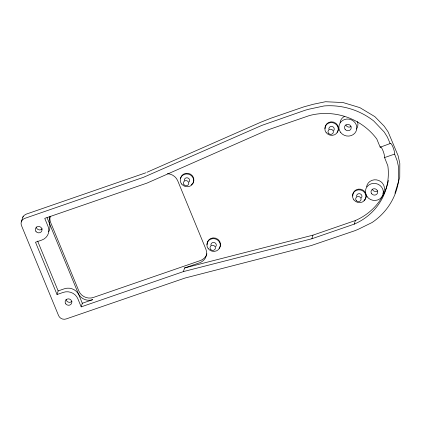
<?xml version="1.0" encoding="UTF-8"?>
<svg xmlns="http://www.w3.org/2000/svg" width="421" height="421" viewBox="0 0 421 421"><rect width="100%" height="100%" fill="white"/><g stroke="black" fill="none" stroke-linecap="round" stroke-linejoin="round"><path stroke-width="0.63" d="M394.951 193.286L399.75 177.362L399.818 163.432L398.103 155.723L388.141 131.926L384.205 126.179L374.843 116.628L359.85 107.623L343.047 102.545L325.48 101.729L313.335 104.255L303.815 106.871L270.761 118.275L260.878 122.179L146.882 172.31M21.271 221.925L22.866 217.099M390.23 143.761L387.394 137.067L384.189 131.978L373.685 120.938A67.692 63.729 17.2 0 0 324.096 105.945L309.146 109.15A123.632 115.996 16 0 0 305.088 110.265L261.836 125.395L143.466 177.315L24.734 218.394A5.868 5.526 17.2 0 0 21.46 225.493L58.572 315.592A5.868 5.526 17.2 0 0 66.15 318.95L184.961 278.055L311.319 245.527L354.719 230.755A123.632 116.78 18.5 0 0 358.571 229.14L372.106 222.504A67.692 63.729 17.2 0 0 398.54 181.272L398.466 166.637L397.198 160.88L394.566 153.975A5.868 1.216 71 0 0 393.03 147.255A5.868 1.216 71 0 0 390.341 143.477L380.184 147.229L380.3 146.945A5.868 1.216 71 0 1 382.989 150.718A5.868 1.216 71 0 1 384.52 157.443L387.846 165.842A61.103 57.524 17.2 0 1 354.261 224.125L311.866 238.754L183.445 271.582L81.195 306.867L77.88 298.821A11.283 10.62 17.2 0 0 63.308 292.369L57.046 294.526L58.161 290.927L37.627 241.07M81.195 306.867L82.311 303.267L78.995 295.221A11.283 10.62 17.2 0 0 64.424 288.764L58.161 290.927M183.445 271.582L184.561 267.982L199.586 262.799A11.283 10.62 17.2 0 0 205.874 249.143L177.709 180.762A11.283 10.62 17.2 0 0 167.442 173.694M311.866 238.754L312.982 235.15L355.377 220.525A61.103 57.524 17.2 0 0 385.373 190.413M354.261 224.125L355.377 220.525M23.092 216.689L24.144 215.373L26.17 214.157L145.761 172.81M22.745 217.325L23.208 216.468M384.462 157.601L394.503 154.139M82.311 303.267L92.746 299.668A11.283 10.62 17.2 0 1 78.169 293.211L50.004 224.83A11.283 10.62 17.2 0 1 50.131 216.668M184.561 267.982L312.982 235.15M380.184 147.229L376.795 139.004A61.103 57.524 17.2 0 0 309.53 115.522L267.135 130.152L146.997 183.093L44.747 218.373L48.062 226.419A11.283 10.62 17.2 0 1 41.768 240.075L35.511 242.238L57.046 294.526M47.047 217.646L49.173 222.82A11.283 10.62 17.2 0 1 48.62 231.808M388.399 180.446A61.103 57.524 17.2 0 1 385.615 189.813M42.221 228.824A3.384 3.189 17.2 0 1 36.232 227.014M72.017 301.247A3.384 3.189 17.2 0 1 66.044 299.399M357.513 121.611A9.025 8.499 17.2 0 1 356.361 129.052M340.084 122.437A9.025 8.499 17.2 0 1 344.594 116.364M366.591 186.792A9.025 8.499 17.2 0 1 378.768 180.477A9.025 8.499 17.2 0 1 382.868 193.413M350.988 126.563A3.384 3.189 17.2 0 1 345.852 125.011M377.5 190.924A3.384 3.189 17.2 0 1 372.359 189.366M206.927 253.795A11.283 10.62 17.2 0 1 200.27 260.588L93.43 297.452A11.283 10.62 17.2 0 1 78.853 291L50.688 222.62A11.283 10.62 17.2 0 1 50.199 216.199M325.091 128.752A6.768 6.373 17.2 0 1 333.621 122.127A6.768 6.373 17.2 0 1 337.063 132.373M366.181 194.976A6.768 6.373 17.2 0 1 363.965 200.433M352.798 196.028A6.768 6.373 17.2 0 1 358.418 189.145A6.768 6.373 17.2 0 1 366.086 194.423M180.525 178.472A6.768 6.373 17.2 0 1 190.639 174.231A6.768 6.373 17.2 0 1 191.208 184.887M207.132 244.801A6.768 6.373 17.2 0 1 215.663 238.175A6.768 6.373 17.2 0 1 219.104 248.422M356.587 196.439A2.71 2.547 17.2 0 1 360.002 193.786A2.71 2.547 17.2 0 1 361.376 197.886M328.88 129.168A2.71 2.547 17.2 0 1 332.29 126.516A2.71 2.547 17.2 0 1 333.669 130.615M210.921 245.211A2.71 2.547 17.2 0 1 214.331 242.559A2.71 2.547 17.2 0 1 215.71 246.659M184.287 180.551A2.71 2.547 17.2 0 1 187.703 177.899A2.71 2.547 17.2 0 1 189.076 181.998M35.974 231.482A3.384 3.189 17.2 0 0 41.768 231.029A3.384 3.189 17.2 0 0 38.29 226.461A3.384 3.189 17.2 0 0 35.974 231.482M65.776 303.873A3.384 3.189 17.2 0 0 71.575 303.452A3.384 3.189 17.2 0 0 68.123 298.868A3.384 3.189 17.2 0 0 65.776 303.873M340.652 132.431A9.025 8.499 17.2 0 0 356.098 131.215A9.025 8.499 17.2 0 0 346.815 119.048A9.025 8.499 17.2 0 0 340.652 132.431M345.152 129.389A3.384 3.189 17.2 0 0 350.946 128.931A3.384 3.189 17.2 0 0 347.467 124.369A3.384 3.189 17.2 0 0 345.152 129.389M367.159 196.786A9.025 8.499 17.2 0 0 382.61 195.57A9.025 8.499 17.2 0 0 373.322 183.403A9.025 8.499 17.2 0 0 367.159 196.786M371.664 193.744A3.384 3.189 17.2 0 0 377.453 193.292A3.384 3.189 17.2 0 0 373.974 188.729A3.384 3.189 17.2 0 0 371.664 193.744M326.154 132.604A6.768 6.373 17.2 0 0 337.742 131.694A6.768 6.373 17.2 0 0 330.774 122.569A6.768 6.373 17.2 0 0 326.154 132.604M353.861 199.875A6.768 6.373 17.2 0 0 365.449 198.97A6.768 6.373 17.2 0 0 358.487 189.839A6.768 6.373 17.2 0 0 353.861 199.875M208.19 248.648A6.768 6.373 17.2 0 0 219.778 247.743A6.768 6.373 17.2 0 0 212.815 238.618A6.768 6.373 17.2 0 0 208.19 248.648M181.562 183.993A6.768 6.373 17.2 0 0 193.15 183.082A6.768 6.373 17.2 0 0 186.182 173.957A6.768 6.373 17.2 0 0 181.562 183.993M356.224 200.522A2.71 2.547 17.2 0 0 360.86 200.159A2.71 2.547 17.2 0 0 358.076 196.507A2.71 2.547 17.2 0 0 356.224 200.522M328.517 133.246A2.71 2.547 17.2 0 0 333.153 132.883A2.71 2.547 17.2 0 0 330.364 129.236A2.71 2.547 17.2 0 0 328.517 133.246M210.558 249.295A2.71 2.547 17.2 0 0 215.194 248.932A2.71 2.547 17.2 0 0 212.405 245.28A2.71 2.547 17.2 0 0 210.558 249.295M183.924 184.63A2.71 2.547 17.2 0 0 188.561 184.266A2.71 2.547 17.2 0 0 185.777 180.62A2.71 2.547 17.2 0 0 183.924 184.63"/></g></svg>
